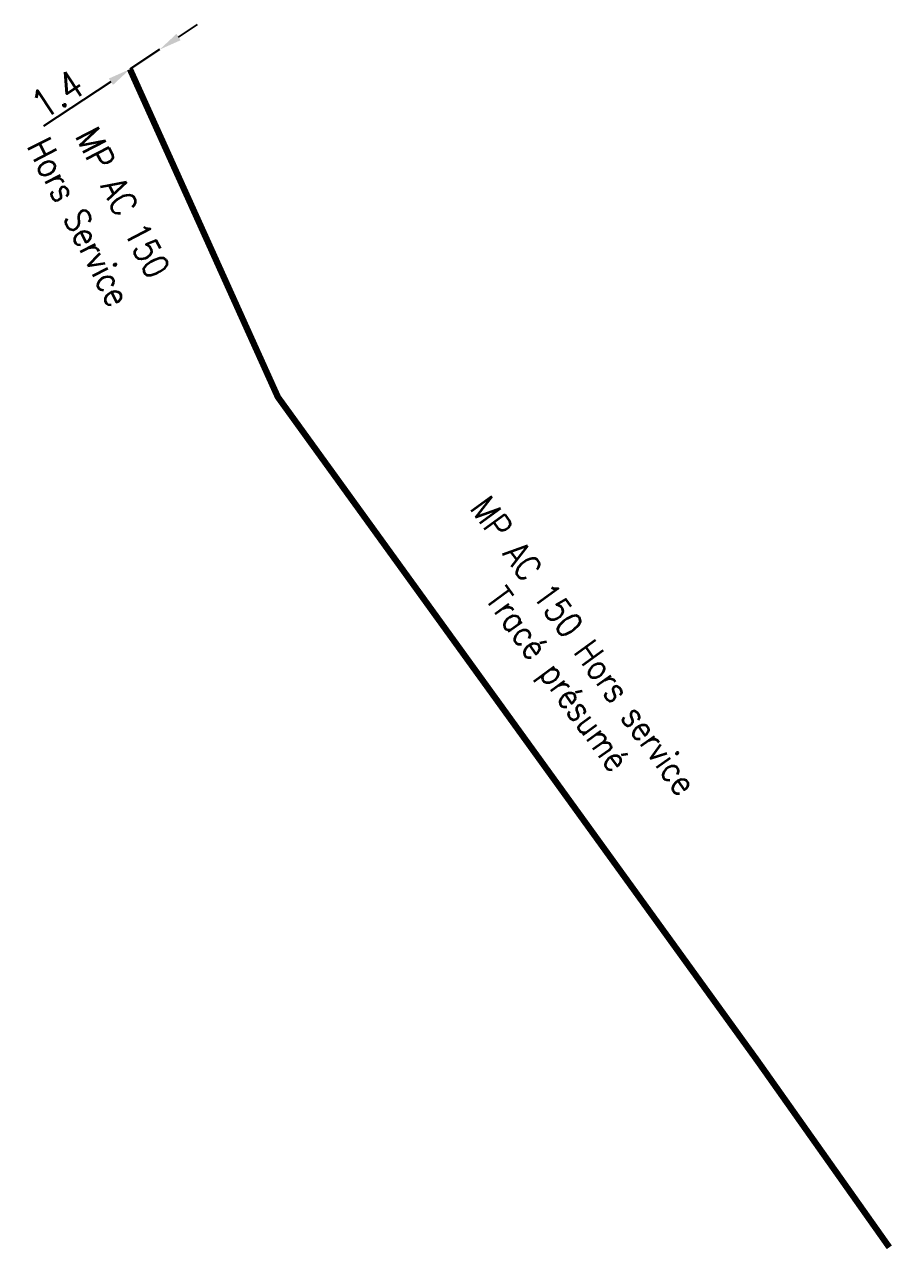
# Model space of a CAD drawing. Header units: millimetres. Extents: x 185000 to 185541, y 127257 to 127968.
# Drawn here: x 185493.16 to 185527.45, y 127576.45 to 127624.85 of the extents above; entities that cross this region are included whole.
import ezdxf

# ---------------------------------------------------------------- set-up
doc = ezdxf.new("R2010")
doc.units = ezdxf.units.MM
doc.header["$PDMODE"] = 34
doc.layers.get('DEFPOINTS').update_dxf_attribs({"linetype": 'CONTINUOUS'})
doc.layers.add('G_908', color=5, linetype='CONTINUOUS')
doc.styles.get("Standard").update_dxf_attribs({"font": 'romans.shx', "width": 0.85})
doc.linetypes.add('BP_HS', pattern='A,2,-1,["G",Standard,S=0.85,R=0,X=-0.27,Y=-0.4],-1', length=4)
doc.linetypes.add('MP_HS', pattern='A,2,-1,["G",Standard,S=0.85,R=0,X=-0.27,Y=-0.4],-1', length=4)
doc.dimstyles.get("Standard").update_dxf_attribs({"dimtxt": 1.5, "dimasz": 1.2, "dimexe": 0.625, "dimexo": 0.625, "dimgap": 0.25, "dimtad": 1, "dimdec": 1, "dimzin": 0, "dimdsep": 46, "dimtxsty": 'Standard', "dimcen": -0.5, "dimadec": 0, "dimazin": 0, "dimtfac": 1, "dimtdec": 1, "dimtmove": 0, "dimatfit": 3, "dimfxl": 0, "dimtolj": 1, "dimtzin": 0, "dimarcsym": 0})

# ---------------------------------------------------------------- blocks, each defined once
blk = doc.blocks.new('*D7')
at = {"layer": 'DEFPOINTS', "color": 0, "linetype": 'Continuous', "ltscale": 0.5, "transparency": 16777216}
for p in [(185498.493, 127623.861), (185498.493, 127623.861), (185497.325, 127623.09)]:
    blk.add_point(p, dxfattribs=at)
at = {"layer": 'G_908', "color": 0, "linetype": 'Continuous', "lineweight": -2, "ltscale": 0.5, "transparency": 16777216}
for p, q in [((185499.244, 127624.357), (185499.995, 127624.853)), ((185498.493, 127623.861), (185497.325, 127623.09)), ((185496.573, 127622.594), (185493.913, 127620.838))]:
    blk.add_line(p, q, dxfattribs=at)
at = {"layer": 'G_908', "color": 0, "linetype": 'Continuous', "ltscale": 0.5, "transparency": 16777216}
for points in [[(185499.162, 127624.482), (185499.327, 127624.232), (185498.493, 127623.861)], [(185496.491, 127622.719), (185496.656, 127622.469), (185497.325, 127623.09)]]:
    blk.add_solid(points, dxfattribs=at)
at = {"layer": 'G_908', "color": 0, "linetype": 'Continuous', "ltscale": 0.5, "transparency": 16777216, "insert": (185494.455, 127622.094), "char_height": 1.125, "attachment_point": 5, "rotation": 33.4254}
blk.add_mtext('\\A1;1.4', dxfattribs=at)

msp = doc.modelspace()

# ---------------------------------------------------------------- linework, layer by layer
at = {"layer": 'G_908', "linetype": 'MP_HS', "ltscale": 0.5, "const_width": 0.25, "flags": 128}
msp.add_lwpolyline([(185497.325, 127623.09), (185503.167, 127610.147), (185522.1, 127583.96), (185527.321, 127576.58)], dxfattribs=at)

# ---------------------------------------------------------------- texts
at = {"layer": 'G_908', "linetype": 'BP_HS', "width": 0.85}
for s, rotation, p in [('MP AC 150', 297.0605, (185495.134, 127620.449)), ('Hors Service', 297.0605, (185493.224, 127620.045)), ('MP AC 150 Hors service', 305.8646, (185510.719, 127605.749)), ('Tracé présumé', 305.8646, (185511.325, 127602.17))]:
    msp.add_text(s, height=1, rotation=rotation, dxfattribs=at).set_placement(p)

# ---------------------------------------------------------------- dimensions: what is measured, and where the dimension line sits
at = {"layer": 'G_908', "linetype": 'Continuous', "ltscale": 0.5}
dim = msp.add_linear_dim(base=(185498.493, 127623.861), p1=(185497.325, 127623.09), p2=(185498.493, 127623.861), angle=213.4254, dimstyle='Standard', override={"dimscale": 0.75}, dxfattribs=at)
dim.commit()
dim.dimension.update_dxf_attribs({"geometry": '*D7', "text_midpoint": (185494.868, 127621.468), "dimtype": 160})

doc.saveas('drawing.dxf')
